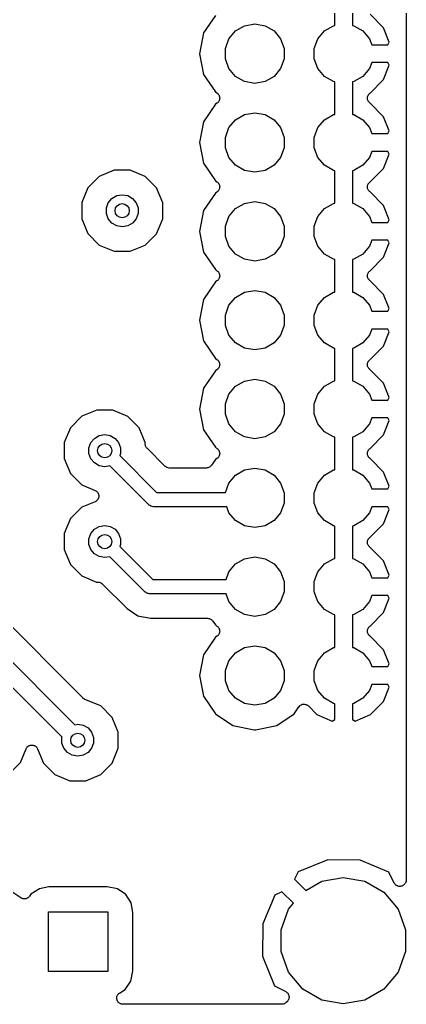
# Model space of a CAD drawing. Extents: x 91.5 to 189.2, y -112.8 to -60.5.
# Drawn here: x 178.17 to 189.22, y -112.83 to -84.68 of the extents above; entities that cross this region are included whole.
import ezdxf

# ---------------------------------------------------------------- set-up
doc = ezdxf.new("R2010")
doc.units = 0
doc.header["$MEASUREMENT"] = 0
doc.layers.add('BLACK', color=7, linetype='CONTINUOUS')

msp = doc.modelspace()

# ---------------------------------------------------------------- linework, layer by layer
at = {"layer": 'Black'}
for p, q in [((189.22, -62.1734), (189.22, -109.274)), ((187.176, -84.8442), (187.176, -83.9158)), ((187.684, -83.9158), (187.684, -84.8442)), ((183.763, -84.5564), (183.427, -85.0582)), ((188.566, -84.9117), (188.188, -84.5246)), ((184.151, -85.225), (184.34, -84.9989)), ((184.34, -84.9989), (184.596, -84.8513)), ((184.596, -84.8513), (184.887, -84.8)), ((184.887, -84.8), (184.893, -84.8)), ((184.893, -84.8), (185.184, -84.8513)), ((185.184, -84.8513), (185.44, -84.9989)), ((185.44, -84.9989), (185.629, -85.225)), ((186.691, -85.225), (186.88, -84.9989)), ((186.88, -84.9989), (187.136, -84.8513)), ((187.136, -84.8513), (187.176, -84.8442)), ((187.684, -84.8442), (187.724, -84.8513)), ((187.724, -84.8513), (187.98, -84.9989)), ((187.98, -84.9989), (188.169, -85.225)), ((188.735, -85.3194), (188.566, -84.9117)), ((183.427, -85.0582), (183.31, -85.65)), ((184.05, -85.5024), (184.151, -85.225)), ((185.629, -85.225), (185.73, -85.5024)), ((186.59, -85.5024), (186.691, -85.225)), ((188.169, -85.225), (188.232, -85.396)), ((184.05, -85.7976), (184.05, -85.5024)), ((185.73, -85.5024), (185.73, -85.7976)), ((186.59, -85.7976), (186.59, -85.5024)), ((188.232, -85.396), (188.69, -85.396)), ((188.69, -85.396), (188.735, -85.3194)), ((183.31, -85.65), (183.427, -86.2418)), ((184.151, -86.075), (184.05, -85.7976)), ((185.73, -85.7976), (185.629, -86.075)), ((186.691, -86.075), (186.59, -85.7976)), ((184.34, -86.3011), (184.151, -86.075)), ((185.629, -86.075), (185.44, -86.3011)), ((186.88, -86.3011), (186.691, -86.075)), ((188.169, -86.075), (187.98, -86.3011)), ((188.232, -85.904), (188.169, -86.075)), ((188.69, -85.904), (188.232, -85.904)), ((188.566, -86.3883), (188.735, -85.9806)), ((188.735, -85.9806), (188.69, -85.904)), ((183.427, -86.2418), (183.763, -86.7436)), ((184.596, -86.4487), (184.34, -86.3011)), ((185.44, -86.3011), (185.184, -86.4487)), ((187.136, -86.4487), (186.88, -86.3011)), ((187.98, -86.3011), (187.724, -86.4487)), ((188.188, -86.7754), (188.566, -86.3883)), ((184.887, -86.5), (184.596, -86.4487)), ((184.893, -86.5), (184.887, -86.5)), ((185.184, -86.4487), (184.893, -86.5)), ((187.176, -86.4558), (187.136, -86.4487)), ((187.176, -87.3842), (187.176, -86.4558)), ((187.724, -86.4487), (187.684, -86.4558)), ((187.684, -86.4558), (187.684, -87.3842)), ((183.763, -86.7436), (183.808, -86.7741)), ((183.808, -86.7741), (183.822, -86.7873)), ((183.822, -86.7873), (183.838, -86.7986)), ((183.838, -86.7986), (183.844, -86.8082)), ((183.844, -86.8082), (183.852, -86.8162)), ((183.852, -86.8162), (183.861, -86.8334)), ((183.861, -86.8334), (183.871, -86.8493)), ((183.871, -86.8493), (183.874, -86.8605)), ((183.874, -86.9795), (183.871, -86.9907)), ((183.874, -86.8605), (183.879, -86.8709)), ((183.879, -86.9691), (183.874, -86.9795)), ((183.879, -86.8709), (183.881, -86.8899)), ((183.881, -86.9501), (183.879, -86.9691)), ((183.881, -86.8899), (183.886, -86.9085)), ((183.886, -86.9315), (183.881, -86.9501)), ((183.886, -86.9085), (183.885, -86.92)), ((183.885, -86.92), (183.886, -86.9315)), ((188.111, -86.8992), (188.114, -86.8898)), ((188.112, -86.92), (188.111, -86.8992)), ((188.111, -86.9408), (188.112, -86.92)), ((188.114, -86.9502), (188.111, -86.9408)), ((188.114, -86.88), (188.122, -86.8608)), ((188.114, -86.8898), (188.114, -86.88)), ((188.114, -86.96), (188.114, -86.9502)), ((188.122, -86.9792), (188.114, -86.96)), ((188.122, -86.8608), (188.128, -86.8408)), ((188.128, -86.9992), (188.122, -86.9792)), ((188.128, -86.8408), (188.134, -86.833)), ((188.134, -86.833), (188.138, -86.8239)), ((188.138, -86.8239), (188.152, -86.8087)), ((188.152, -86.8087), (188.165, -86.792)), ((188.165, -86.792), (188.173, -86.7867)), ((188.173, -86.7867), (188.18, -86.7795)), ((188.18, -86.7795), (188.188, -86.7754)), ((183.763, -87.0964), (183.427, -87.5982)), ((183.808, -87.0659), (183.763, -87.0964)), ((183.822, -87.0527), (183.808, -87.0659)), ((183.838, -87.0414), (183.822, -87.0527)), ((183.844, -87.0318), (183.838, -87.0414)), ((183.852, -87.0238), (183.844, -87.0318)), ((183.861, -87.0066), (183.852, -87.0238)), ((183.871, -86.9907), (183.861, -87.0066)), ((188.134, -87.007), (188.128, -86.9992)), ((188.138, -87.0161), (188.134, -87.007)), ((188.152, -87.0313), (188.138, -87.0161)), ((188.165, -87.048), (188.152, -87.0313)), ((188.173, -87.0533), (188.165, -87.048)), ((188.18, -87.0605), (188.173, -87.0533)), ((188.188, -87.0646), (188.18, -87.0605)), ((188.566, -87.4517), (188.188, -87.0646)), ((184.151, -87.765), (184.34, -87.5389)), ((184.34, -87.5389), (184.596, -87.3913)), ((184.596, -87.3913), (184.887, -87.34)), ((184.887, -87.34), (184.893, -87.34)), ((184.893, -87.34), (185.184, -87.3913)), ((185.184, -87.3913), (185.44, -87.5389)), ((185.44, -87.5389), (185.629, -87.765)), ((186.691, -87.765), (186.88, -87.5389)), ((186.88, -87.5389), (187.136, -87.3913)), ((187.136, -87.3913), (187.176, -87.3842)), ((187.684, -87.3842), (187.724, -87.3913)), ((187.724, -87.3913), (187.98, -87.5389)), ((187.98, -87.5389), (188.169, -87.765)), ((188.735, -87.8594), (188.566, -87.4517)), ((183.427, -87.5982), (183.31, -88.19)), ((184.05, -88.0424), (184.151, -87.765)), ((185.629, -87.765), (185.73, -88.0424)), ((186.59, -88.0424), (186.691, -87.765)), ((188.169, -87.765), (188.232, -87.936)), ((184.05, -88.3376), (184.05, -88.0424)), ((185.73, -88.0424), (185.73, -88.3376)), ((186.59, -88.3376), (186.59, -88.0424)), ((188.232, -87.936), (188.69, -87.936)), ((188.69, -87.936), (188.735, -87.8594)), ((183.31, -88.19), (183.427, -88.7818)), ((184.151, -88.615), (184.05, -88.3376)), ((185.73, -88.3376), (185.629, -88.615)), ((186.691, -88.615), (186.59, -88.3376)), ((184.34, -88.8411), (184.151, -88.615)), ((185.629, -88.615), (185.44, -88.8411)), ((186.88, -88.8411), (186.691, -88.615)), ((188.169, -88.615), (187.98, -88.8411)), ((188.232, -88.444), (188.169, -88.615)), ((188.69, -88.444), (188.232, -88.444)), ((188.566, -88.9283), (188.735, -88.5206)), ((188.735, -88.5206), (188.69, -88.444)), ((183.427, -88.7818), (183.763, -89.2836)), ((184.596, -88.9887), (184.34, -88.8411)), ((185.44, -88.8411), (185.184, -88.9887)), ((187.136, -88.9887), (186.88, -88.8411)), ((187.98, -88.8411), (187.724, -88.9887)), ((188.188, -89.3154), (188.566, -88.9283)), ((180.445, -89.1584), (180.12, -89.4836)), ((180.871, -88.9826), (180.445, -89.1584)), ((181.331, -88.983), (180.871, -88.9826)), ((181.756, -89.1595), (181.331, -88.983)), ((182.082, -89.4854), (181.756, -89.1595)), ((184.887, -89.04), (184.596, -88.9887)), ((184.893, -89.04), (184.887, -89.04)), ((185.184, -88.9887), (184.893, -89.04)), ((187.176, -88.9958), (187.136, -88.9887)), ((187.176, -89.9242), (187.176, -88.9958)), ((187.724, -88.9887), (187.684, -88.9958)), ((187.684, -88.9958), (187.684, -89.9242)), ((180.12, -89.4836), (179.943, -89.9088)), ((182.257, -89.9108), (182.082, -89.4854)), ((183.763, -89.2836), (183.808, -89.3141)), ((183.808, -89.3141), (183.822, -89.3273)), ((183.822, -89.3273), (183.838, -89.3386)), ((183.838, -89.3386), (183.844, -89.3482)), ((183.844, -89.3482), (183.852, -89.3562)), ((183.852, -89.3562), (183.861, -89.3734)), ((183.861, -89.3734), (183.871, -89.3893)), ((183.871, -89.3893), (183.874, -89.4005)), ((183.874, -89.5195), (183.871, -89.5307)), ((183.874, -89.4005), (183.879, -89.4109)), ((183.879, -89.5091), (183.874, -89.5195)), ((183.879, -89.4109), (183.881, -89.4299)), ((183.881, -89.4901), (183.879, -89.5091)), ((183.881, -89.4299), (183.886, -89.4485)), ((183.886, -89.4715), (183.881, -89.4901)), ((183.886, -89.4485), (183.885, -89.46)), ((183.885, -89.46), (183.886, -89.4715)), ((188.111, -89.4392), (188.114, -89.4298)), ((188.112, -89.46), (188.111, -89.4392)), ((188.111, -89.4808), (188.112, -89.46)), ((188.114, -89.4902), (188.111, -89.4808)), ((188.114, -89.42), (188.122, -89.4008)), ((188.114, -89.4298), (188.114, -89.42)), ((188.114, -89.5), (188.114, -89.4902)), ((188.122, -89.5192), (188.114, -89.5)), ((188.122, -89.4008), (188.128, -89.3808)), ((188.128, -89.5392), (188.122, -89.5192)), ((188.128, -89.3808), (188.134, -89.373)), ((188.134, -89.373), (188.138, -89.3639)), ((188.138, -89.3639), (188.152, -89.3487)), ((188.152, -89.3487), (188.165, -89.332)), ((188.165, -89.332), (188.173, -89.3267)), ((188.173, -89.3267), (188.18, -89.3195)), ((188.18, -89.3195), (188.188, -89.3154)), ((180.703, -89.9105), (180.805, -89.7884)), ((180.805, -89.7884), (180.943, -89.7087)), ((180.943, -89.7087), (181.1, -89.6811)), ((181.1, -89.6811), (181.257, -89.7087)), ((181.257, -89.7087), (181.395, -89.7884)), ((181.395, -89.7884), (181.497, -89.9105)), ((183.763, -89.6364), (183.427, -90.1382)), ((183.808, -89.6059), (183.763, -89.6364)), ((183.822, -89.5927), (183.808, -89.6059)), ((183.838, -89.5814), (183.822, -89.5927)), ((183.844, -89.5718), (183.838, -89.5814)), ((183.852, -89.5638), (183.844, -89.5718)), ((183.861, -89.5466), (183.852, -89.5638)), ((183.871, -89.5307), (183.861, -89.5466)), ((188.134, -89.547), (188.128, -89.5392)), ((188.138, -89.5561), (188.134, -89.547)), ((188.152, -89.5713), (188.138, -89.5561)), ((188.165, -89.588), (188.152, -89.5713)), ((188.173, -89.5933), (188.165, -89.588)), ((188.18, -89.6005), (188.173, -89.5933)), ((188.188, -89.6046), (188.18, -89.6005)), ((188.566, -89.9917), (188.188, -89.6046)), ((179.943, -89.9088), (179.943, -90.3692)), ((180.648, -90.0603), (180.703, -89.9105)), ((180.648, -90.2197), (180.648, -90.0603)), ((181.497, -89.9105), (181.552, -90.0603)), ((181.552, -90.0603), (181.552, -90.2197)), ((182.257, -90.3712), (182.257, -89.9108)), ((184.151, -90.305), (184.34, -90.0789)), ((184.34, -90.0789), (184.596, -89.9313)), ((184.596, -89.9313), (184.887, -89.88)), ((184.887, -89.88), (184.893, -89.88)), ((184.893, -89.88), (185.184, -89.9313)), ((185.184, -89.9313), (185.44, -90.0789)), ((185.44, -90.0789), (185.629, -90.305)), ((186.691, -90.305), (186.88, -90.0789)), ((186.88, -90.0789), (187.136, -89.9313)), ((187.136, -89.9313), (187.176, -89.9242)), ((187.684, -89.9242), (187.724, -89.9313)), ((187.724, -89.9313), (187.98, -90.0789)), ((187.98, -90.0789), (188.169, -90.305)), ((188.735, -90.3994), (188.566, -89.9917)), ((180.703, -90.3695), (180.648, -90.2197)), ((181.552, -90.2197), (181.497, -90.3695)), ((183.427, -90.1382), (183.31, -90.73)), ((184.05, -90.5824), (184.151, -90.305)), ((185.629, -90.305), (185.73, -90.5824)), ((186.59, -90.5824), (186.691, -90.305)), ((188.169, -90.305), (188.232, -90.476)), ((179.943, -90.3692), (180.118, -90.7946)), ((180.805, -90.4916), (180.703, -90.3695)), ((180.943, -90.5713), (180.805, -90.4916)), ((181.1, -90.5989), (180.943, -90.5713)), ((181.257, -90.5713), (181.1, -90.5989)), ((181.395, -90.4916), (181.257, -90.5713)), ((181.497, -90.3695), (181.395, -90.4916)), ((182.08, -90.7964), (182.257, -90.3712)), ((184.05, -90.8776), (184.05, -90.5824)), ((185.73, -90.5824), (185.73, -90.8776)), ((186.59, -90.8776), (186.59, -90.5824)), ((188.232, -90.476), (188.69, -90.476)), ((188.69, -90.476), (188.735, -90.3994)), ((180.118, -90.7946), (180.444, -91.1205)), ((181.755, -91.1216), (182.08, -90.7964)), ((183.31, -90.73), (183.427, -91.3218)), ((184.151, -91.155), (184.05, -90.8776)), ((185.73, -90.8776), (185.629, -91.155)), ((186.691, -91.155), (186.59, -90.8776)), ((180.444, -91.1205), (180.869, -91.297)), ((181.329, -91.2974), (181.755, -91.1216)), ((184.34, -91.3811), (184.151, -91.155)), ((185.629, -91.155), (185.44, -91.3811)), ((186.88, -91.3811), (186.691, -91.155)), ((188.169, -91.155), (187.98, -91.3811)), ((188.232, -90.984), (188.169, -91.155)), ((188.69, -90.984), (188.232, -90.984)), ((188.566, -91.4683), (188.735, -91.0606)), ((188.735, -91.0606), (188.69, -90.984)), ((180.869, -91.297), (181.329, -91.2974)), ((183.427, -91.3218), (183.763, -91.8236)), ((184.596, -91.5287), (184.34, -91.3811)), ((185.44, -91.3811), (185.184, -91.5287)), ((187.136, -91.5287), (186.88, -91.3811)), ((187.98, -91.3811), (187.724, -91.5287)), ((188.188, -91.8554), (188.566, -91.4683)), ((184.887, -91.58), (184.596, -91.5287)), ((184.893, -91.58), (184.887, -91.58)), ((185.184, -91.5287), (184.893, -91.58)), ((187.176, -91.5358), (187.136, -91.5287)), ((187.176, -92.4642), (187.176, -91.5358)), ((187.724, -91.5287), (187.684, -91.5358)), ((187.684, -91.5358), (187.684, -92.4642)), ((183.763, -91.8236), (183.808, -91.8541)), ((183.808, -91.8541), (183.822, -91.8673)), ((183.822, -91.8673), (183.838, -91.8786)), ((183.838, -91.8786), (183.844, -91.8882)), ((183.844, -91.8882), (183.852, -91.8962)), ((183.852, -91.8962), (183.861, -91.9134)), ((183.861, -91.9134), (183.871, -91.9293)), ((183.871, -91.9293), (183.874, -91.9405)), ((183.874, -91.9405), (183.879, -91.9509)), ((183.879, -92.0491), (183.874, -92.0595)), ((183.879, -91.9509), (183.881, -91.9699)), ((183.881, -92.0301), (183.879, -92.0491)), ((183.881, -91.9699), (183.886, -91.9885)), ((183.886, -92.0115), (183.881, -92.0301)), ((183.886, -91.9885), (183.885, -92)), ((183.885, -92), (183.886, -92.0115)), ((188.111, -91.9792), (188.114, -91.9698)), ((188.112, -92), (188.111, -91.9792)), ((188.111, -92.0208), (188.112, -92)), ((188.114, -92.0302), (188.111, -92.0208)), ((188.114, -91.96), (188.122, -91.9408)), ((188.114, -91.9698), (188.114, -91.96)), ((188.114, -92.04), (188.114, -92.0302)), ((188.122, -92.0592), (188.114, -92.04)), ((188.122, -91.9408), (188.128, -91.9208)), ((188.128, -91.9208), (188.134, -91.913)), ((188.134, -91.913), (188.138, -91.9039)), ((188.138, -91.9039), (188.152, -91.8887)), ((188.152, -91.8887), (188.165, -91.872)), ((188.165, -91.872), (188.173, -91.8667)), ((188.173, -91.8667), (188.18, -91.8595)), ((188.18, -91.8595), (188.188, -91.8554)), ((183.763, -92.1764), (183.427, -92.6782)), ((183.808, -92.1459), (183.763, -92.1764)), ((183.822, -92.1327), (183.808, -92.1459)), ((183.838, -92.1214), (183.822, -92.1327)), ((183.844, -92.1118), (183.838, -92.1214)), ((183.852, -92.1038), (183.844, -92.1118)), ((183.861, -92.0866), (183.852, -92.1038)), ((183.871, -92.0707), (183.861, -92.0866)), ((183.874, -92.0595), (183.871, -92.0707)), ((188.128, -92.0792), (188.122, -92.0592)), ((188.134, -92.087), (188.128, -92.0792)), ((188.138, -92.0961), (188.134, -92.087)), ((188.152, -92.1113), (188.138, -92.0961)), ((188.165, -92.128), (188.152, -92.1113)), ((188.173, -92.1333), (188.165, -92.128)), ((188.18, -92.1405), (188.173, -92.1333)), ((188.188, -92.1446), (188.18, -92.1405)), ((188.566, -92.5317), (188.188, -92.1446)), ((184.151, -92.845), (184.34, -92.6189)), ((184.34, -92.6189), (184.596, -92.4713)), ((184.596, -92.4713), (184.887, -92.42)), ((184.887, -92.42), (184.893, -92.42)), ((184.893, -92.42), (185.184, -92.4713)), ((185.184, -92.4713), (185.44, -92.6189)), ((185.44, -92.6189), (185.629, -92.845)), ((186.691, -92.845), (186.88, -92.6189)), ((186.88, -92.6189), (187.136, -92.4713)), ((187.136, -92.4713), (187.176, -92.4642)), ((187.684, -92.4642), (187.724, -92.4713)), ((187.724, -92.4713), (187.98, -92.6189)), ((187.98, -92.6189), (188.169, -92.845)), ((188.735, -92.9394), (188.566, -92.5317)), ((183.427, -92.6782), (183.31, -93.27)), ((184.05, -93.1224), (184.151, -92.845)), ((185.629, -92.845), (185.73, -93.1224)), ((186.59, -93.1224), (186.691, -92.845)), ((188.169, -92.845), (188.232, -93.016)), ((184.05, -93.4176), (184.05, -93.1224)), ((185.73, -93.1224), (185.73, -93.4176)), ((186.59, -93.4176), (186.59, -93.1224)), ((188.232, -93.016), (188.69, -93.016)), ((188.69, -93.016), (188.735, -92.9394)), ((183.31, -93.27), (183.427, -93.8618)), ((184.151, -93.695), (184.05, -93.4176)), ((185.73, -93.4176), (185.629, -93.695)), ((186.691, -93.695), (186.59, -93.4176)), ((184.34, -93.9211), (184.151, -93.695)), ((185.629, -93.695), (185.44, -93.9211)), ((186.88, -93.9211), (186.691, -93.695)), ((188.169, -93.695), (187.98, -93.9211)), ((188.232, -93.524), (188.169, -93.695)), ((188.69, -93.524), (188.232, -93.524)), ((188.566, -94.0083), (188.735, -93.6006)), ((188.735, -93.6006), (188.69, -93.524)), ((183.427, -93.8618), (183.763, -94.3636)), ((184.596, -94.0687), (184.34, -93.9211)), ((185.44, -93.9211), (185.184, -94.0687)), ((187.136, -94.0687), (186.88, -93.9211)), ((187.98, -93.9211), (187.724, -94.0687)), ((188.188, -94.3954), (188.566, -94.0083)), ((184.887, -94.12), (184.596, -94.0687)), ((184.893, -94.12), (184.887, -94.12)), ((185.184, -94.0687), (184.893, -94.12)), ((187.176, -94.0758), (187.136, -94.0687)), ((187.176, -95.0042), (187.176, -94.0758)), ((187.724, -94.0687), (187.684, -94.0758)), ((187.684, -94.0758), (187.684, -95.0042)), ((183.763, -94.3636), (183.808, -94.3941)), ((183.808, -94.3941), (183.822, -94.4073)), ((183.822, -94.4073), (183.838, -94.4186)), ((183.838, -94.4186), (183.844, -94.4282)), ((183.844, -94.4282), (183.852, -94.4362)), ((183.852, -94.4362), (183.861, -94.4534)), ((183.861, -94.4534), (183.871, -94.4693)), ((183.871, -94.4693), (183.874, -94.4805)), ((183.874, -94.4805), (183.879, -94.4909)), ((183.879, -94.5891), (183.874, -94.5995)), ((183.879, -94.4909), (183.881, -94.5099)), ((183.881, -94.5701), (183.879, -94.5891)), ((183.881, -94.5099), (183.886, -94.5285)), ((183.886, -94.5515), (183.881, -94.5701)), ((183.886, -94.5285), (183.885, -94.54)), ((183.885, -94.54), (183.886, -94.5515)), ((188.111, -94.5192), (188.114, -94.5098)), ((188.112, -94.54), (188.111, -94.5192)), ((188.111, -94.5608), (188.112, -94.54)), ((188.114, -94.5702), (188.111, -94.5608)), ((188.114, -94.5), (188.122, -94.4808)), ((188.114, -94.5098), (188.114, -94.5)), ((188.114, -94.58), (188.114, -94.5702)), ((188.122, -94.5992), (188.114, -94.58)), ((188.122, -94.4808), (188.128, -94.4608)), ((188.128, -94.4608), (188.134, -94.453)), ((188.134, -94.453), (188.138, -94.4439)), ((188.138, -94.4439), (188.152, -94.4287)), ((188.152, -94.4287), (188.165, -94.412)), ((188.165, -94.412), (188.173, -94.4067)), ((188.173, -94.4067), (188.18, -94.3995)), ((188.18, -94.3995), (188.188, -94.3954)), ((183.763, -94.7164), (183.427, -95.2182)), ((183.808, -94.6859), (183.763, -94.7164)), ((183.822, -94.6727), (183.808, -94.6859)), ((183.838, -94.6614), (183.822, -94.6727)), ((183.844, -94.6518), (183.838, -94.6614)), ((183.852, -94.6438), (183.844, -94.6518)), ((183.861, -94.6266), (183.852, -94.6438)), ((183.871, -94.6107), (183.861, -94.6266)), ((183.874, -94.5995), (183.871, -94.6107)), ((188.128, -94.6192), (188.122, -94.5992)), ((188.134, -94.627), (188.128, -94.6192)), ((188.138, -94.6361), (188.134, -94.627)), ((188.152, -94.6513), (188.138, -94.6361)), ((188.165, -94.668), (188.152, -94.6513)), ((188.173, -94.6733), (188.165, -94.668)), ((188.18, -94.6805), (188.173, -94.6733)), ((188.188, -94.6846), (188.18, -94.6805)), ((188.566, -95.0717), (188.188, -94.6846)), ((184.34, -95.1589), (184.596, -95.0113)), ((184.596, -95.0113), (184.887, -94.96)), ((184.887, -94.96), (184.893, -94.96)), ((184.893, -94.96), (185.184, -95.0113)), ((185.184, -95.0113), (185.44, -95.1589)), ((186.88, -95.1589), (187.136, -95.0113)), ((187.136, -95.0113), (187.176, -95.0042)), ((187.684, -95.0042), (187.724, -95.0113)), ((187.724, -95.0113), (187.98, -95.1589)), ((188.735, -95.4794), (188.566, -95.0717)), ((183.427, -95.2182), (183.31, -95.81)), ((184.05, -95.6624), (184.151, -95.385)), ((184.151, -95.385), (184.34, -95.1589)), ((185.44, -95.1589), (185.629, -95.385)), ((185.629, -95.385), (185.73, -95.6624)), ((186.59, -95.6624), (186.691, -95.385)), ((186.691, -95.385), (186.88, -95.1589)), ((187.98, -95.1589), (188.169, -95.385)), ((188.169, -95.385), (188.232, -95.556)), ((184.05, -95.9576), (184.05, -95.6624)), ((185.73, -95.6624), (185.73, -95.9576)), ((186.59, -95.9576), (186.59, -95.6624)), ((188.232, -95.556), (188.69, -95.556)), ((188.69, -95.556), (188.735, -95.4794)), ((180.371, -95.8426), (179.945, -96.0184)), ((180.831, -95.843), (180.371, -95.8426)), ((181.256, -96.0195), (180.831, -95.843)), ((183.31, -95.81), (183.427, -96.4018)), ((184.151, -96.235), (184.05, -95.9576)), ((185.73, -95.9576), (185.629, -96.235)), ((186.691, -96.235), (186.59, -95.9576)), ((179.945, -96.0184), (179.62, -96.3436)), ((181.582, -96.3454), (181.256, -96.0195)), ((184.34, -96.4611), (184.151, -96.235)), ((185.629, -96.235), (185.44, -96.4611)), ((186.88, -96.4611), (186.691, -96.235)), ((188.169, -96.235), (187.98, -96.4611)), ((188.232, -96.064), (188.169, -96.235)), ((188.69, -96.064), (188.232, -96.064)), ((188.566, -96.5483), (188.735, -96.1406)), ((188.735, -96.1406), (188.69, -96.064)), ((179.62, -96.3436), (179.443, -96.7688)), ((180.443, -96.5687), (180.6, -96.5411)), ((180.6, -96.5411), (180.757, -96.5687)), ((181.757, -96.7708), (181.582, -96.3454)), ((183.427, -96.4018), (183.763, -96.9036)), ((184.596, -96.6087), (184.34, -96.4611)), ((185.44, -96.4611), (185.184, -96.6087)), ((187.136, -96.6087), (186.88, -96.4611)), ((187.98, -96.4611), (187.724, -96.6087)), ((188.188, -96.9354), (188.566, -96.5483)), ((179.443, -96.7688), (179.443, -97.2292)), ((180.148, -96.9203), (180.203, -96.7705)), ((180.203, -96.7705), (180.305, -96.6484)), ((180.305, -96.6484), (180.443, -96.5687)), ((180.757, -96.5687), (180.895, -96.6484)), ((180.895, -96.6484), (180.997, -96.7705)), ((180.997, -96.7705), (181.052, -96.9203)), ((181.757, -96.8072), (181.757, -96.7708)), ((181.759, -96.8149), (181.757, -96.8072)), ((181.758, -96.8227), (181.759, -96.8149)), ((181.764, -96.8447), (181.758, -96.8227)), ((184.887, -96.66), (184.596, -96.6087)), ((184.893, -96.66), (184.887, -96.66)), ((185.184, -96.6087), (184.893, -96.66)), ((187.176, -96.6158), (187.136, -96.6087)), ((187.176, -97.5442), (187.176, -96.6158)), ((187.724, -96.6087), (187.684, -96.6158)), ((187.684, -96.6158), (187.684, -97.5442)), ((180.148, -97.0797), (180.148, -96.9203)), ((180.203, -97.2295), (180.148, -97.0797)), ((181.052, -97.0797), (181.029, -97.1419)), ((181.052, -96.9203), (181.052, -97.0797)), ((181.768, -96.8672), (181.764, -96.8447)), ((181.772, -96.874), (181.768, -96.8672)), ((181.774, -96.8815), (181.772, -96.874)), ((181.787, -96.9002), (181.774, -96.8815)), ((181.798, -96.92), (181.787, -96.9002)), ((181.804, -96.9251), (181.798, -96.92)), ((181.809, -96.9315), (181.804, -96.9251)), ((182.323, -97.4454), (181.809, -96.9315)), ((183.763, -96.9036), (183.808, -96.9341)), ((183.808, -96.9341), (183.822, -96.9473)), ((183.822, -96.9473), (183.838, -96.9586)), ((183.838, -96.9586), (183.844, -96.9682)), ((183.844, -96.9682), (183.852, -96.9762)), ((183.852, -96.9762), (183.861, -96.9934)), ((183.861, -96.9934), (183.871, -97.0093)), ((183.871, -97.0093), (183.874, -97.0205)), ((183.874, -97.0205), (183.879, -97.0309)), ((183.879, -97.0309), (183.881, -97.0499)), ((183.881, -97.1101), (183.879, -97.1291)), ((183.881, -97.0499), (183.886, -97.0685)), ((183.886, -97.0915), (183.881, -97.1101)), ((183.886, -97.0685), (183.885, -97.08)), ((183.885, -97.08), (183.886, -97.0915)), ((188.111, -97.0592), (188.114, -97.0498)), ((188.112, -97.08), (188.111, -97.0592)), ((188.111, -97.1008), (188.112, -97.08)), ((188.114, -97.1102), (188.111, -97.1008)), ((188.114, -97.04), (188.122, -97.0208)), ((188.114, -97.0498), (188.114, -97.04)), ((188.114, -97.12), (188.114, -97.1102)), ((188.122, -97.1392), (188.114, -97.12)), ((188.122, -97.0208), (188.128, -97.0008)), ((188.128, -97.0008), (188.134, -96.993)), ((188.134, -96.993), (188.138, -96.9839)), ((188.138, -96.9839), (188.152, -96.9687)), ((188.152, -96.9687), (188.165, -96.952)), ((188.165, -96.952), (188.173, -96.9467)), ((188.173, -96.9467), (188.18, -96.9395)), ((188.18, -96.9395), (188.188, -96.9354)), ((179.443, -97.2292), (179.618, -97.6546)), ((180.305, -97.3516), (180.203, -97.2295)), ((180.443, -97.4313), (180.305, -97.3516)), ((181.029, -97.1419), (182.084, -98.1968)), ((183.763, -97.2564), (183.654, -97.4188)), ((183.808, -97.2259), (183.763, -97.2564)), ((183.822, -97.2127), (183.808, -97.2259)), ((183.838, -97.2014), (183.822, -97.2127)), ((183.844, -97.1918), (183.838, -97.2014)), ((183.852, -97.1838), (183.844, -97.1918)), ((183.861, -97.1666), (183.852, -97.1838)), ((183.871, -97.1507), (183.861, -97.1666)), ((183.874, -97.1395), (183.871, -97.1507)), ((183.879, -97.1291), (183.874, -97.1395)), ((188.128, -97.1592), (188.122, -97.1392)), ((188.134, -97.167), (188.128, -97.1592)), ((188.138, -97.1761), (188.134, -97.167)), ((188.152, -97.1913), (188.138, -97.1761)), ((188.165, -97.208), (188.152, -97.1913)), ((188.173, -97.2133), (188.165, -97.208)), ((188.18, -97.2205), (188.173, -97.2133)), ((188.188, -97.2246), (188.18, -97.2205)), ((188.566, -97.6117), (188.188, -97.2246)), ((179.618, -97.6546), (179.944, -97.9805)), ((180.6, -97.4589), (180.443, -97.4313)), ((180.746, -97.4332), (180.6, -97.4589)), ((181.856, -98.5437), (180.746, -97.4332)), ((182.329, -97.4498), (182.323, -97.4454)), ((182.334, -97.4557), (182.329, -97.4498)), ((182.354, -97.4672), (182.334, -97.4557)), ((182.373, -97.4804), (182.354, -97.4672)), ((182.38, -97.4824), (182.373, -97.4804)), ((182.387, -97.4862), (182.38, -97.4824)), ((182.409, -97.4902), (182.387, -97.4862)), ((182.432, -97.4961), (182.409, -97.4902)), ((182.439, -97.4955), (182.432, -97.4961)), ((182.447, -97.4968), (182.439, -97.4955)), ((183.508, -97.4968), (182.447, -97.4968)), ((183.533, -97.4925), (183.508, -97.4968)), ((183.557, -97.4898), (183.533, -97.4925)), ((183.562, -97.4872), (183.557, -97.4898)), ((183.568, -97.4862), (183.562, -97.4872)), ((183.59, -97.4738), (183.568, -97.4862)), ((183.612, -97.4628), (183.59, -97.4738)), ((183.616, -97.4586), (183.612, -97.4628)), ((183.621, -97.4557), (183.616, -97.4586)), ((183.637, -97.4367), (183.621, -97.4557)), ((183.654, -97.4188), (183.637, -97.4367)), ((184.34, -97.6989), (184.596, -97.5513)), ((184.596, -97.5513), (184.887, -97.5)), ((184.887, -97.5), (184.893, -97.5)), ((184.893, -97.5), (185.184, -97.5513)), ((185.184, -97.5513), (185.44, -97.6989)), ((186.88, -97.6989), (187.136, -97.5513)), ((187.136, -97.5513), (187.176, -97.5442)), ((187.684, -97.5442), (187.724, -97.5513)), ((187.724, -97.5513), (187.98, -97.6989)), ((188.735, -98.0194), (188.566, -97.6117)), ((184.052, -98.1968), (184.151, -97.925)), ((184.151, -97.925), (184.34, -97.6989)), ((185.44, -97.6989), (185.629, -97.925)), ((185.629, -97.925), (185.73, -98.2024)), ((186.59, -98.2024), (186.691, -97.925)), ((186.691, -97.925), (186.88, -97.6989)), ((187.98, -97.6989), (188.169, -97.925)), ((188.169, -97.925), (188.232, -98.096)), ((179.944, -97.9805), (180.323, -98.1381)), ((180.323, -98.1381), (180.343, -98.1504)), ((180.343, -98.1504), (180.363, -98.161)), ((180.363, -98.161), (180.368, -98.1667)), ((180.368, -98.1667), (180.375, -98.1709)), ((180.375, -98.1709), (180.389, -98.1891)), ((180.389, -98.1891), (180.404, -98.206)), ((180.404, -98.206), (180.407, -98.2131)), ((180.407, -98.2131), (180.412, -98.2193)), ((180.412, -98.2193), (180.419, -98.2411)), ((180.419, -98.2411), (180.427, -98.2623)), ((182.084, -98.1968), (184.052, -98.1968)), ((185.73, -98.2024), (185.73, -98.4976)), ((186.59, -98.4976), (186.59, -98.2024)), ((188.232, -98.096), (188.69, -98.096)), ((188.69, -98.096), (188.735, -98.0194)), ((180.323, -98.4624), (179.945, -98.6184)), ((180.342, -98.4501), (180.323, -98.4624)), ((180.363, -98.4395), (180.342, -98.4501)), ((180.368, -98.4338), (180.363, -98.4395)), ((180.374, -98.4297), (180.368, -98.4338)), ((180.388, -98.4115), (180.374, -98.4297)), ((180.404, -98.3946), (180.388, -98.4115)), ((180.407, -98.3875), (180.404, -98.3946)), ((180.412, -98.3813), (180.407, -98.3875)), ((180.418, -98.3595), (180.412, -98.3813)), ((180.427, -98.3383), (180.418, -98.3595)), ((180.427, -98.2623), (180.428, -98.27)), ((180.428, -98.3306), (180.427, -98.3383)), ((180.428, -98.27), (180.43, -98.2774)), ((180.43, -98.3232), (180.428, -98.3306)), ((180.43, -98.2774), (180.429, -98.3003)), ((180.429, -98.3003), (180.43, -98.3232)), ((185.73, -98.4976), (185.629, -98.775)), ((186.691, -98.775), (186.59, -98.4976)), ((179.945, -98.6184), (179.62, -98.9436)), ((181.864, -98.5488), (181.856, -98.5437)), ((181.869, -98.5557), (181.864, -98.5488)), ((181.892, -98.5689), (181.869, -98.5557)), ((181.914, -98.5842), (181.892, -98.5689)), ((181.923, -98.5865), (181.914, -98.5842)), ((181.931, -98.5909), (181.923, -98.5865)), ((181.957, -98.5956), (181.931, -98.5909)), ((181.982, -98.6024), (181.957, -98.5956)), ((181.991, -98.6016), (181.982, -98.6024)), ((182, -98.6032), (181.991, -98.6016)), ((184.088, -98.6032), (182, -98.6032)), ((184.151, -98.775), (184.088, -98.6032)), ((184.34, -99.0011), (184.151, -98.775)), ((185.629, -98.775), (185.44, -99.0011)), ((186.88, -99.0011), (186.691, -98.775)), ((188.169, -98.775), (187.98, -99.0011)), ((188.232, -98.604), (188.169, -98.775)), ((188.69, -98.604), (188.232, -98.604)), ((188.566, -99.0883), (188.735, -98.6806)), ((188.735, -98.6806), (188.69, -98.604)), ((179.62, -98.9436), (179.443, -99.3688)), ((184.596, -99.1487), (184.34, -99.0011)), ((185.44, -99.0011), (185.184, -99.1487)), ((187.136, -99.1487), (186.88, -99.0011)), ((187.98, -99.0011), (187.724, -99.1487)), ((188.188, -99.4754), (188.566, -99.0883)), ((179.443, -99.3688), (179.443, -99.8292)), ((180.148, -99.5203), (180.203, -99.3705)), ((180.203, -99.3705), (180.305, -99.2484)), ((180.305, -99.2484), (180.443, -99.1687)), ((180.443, -99.1687), (180.6, -99.1411)), ((180.6, -99.1411), (180.757, -99.1687)), ((180.757, -99.1687), (180.895, -99.2484)), ((180.895, -99.2484), (180.997, -99.3705)), ((180.997, -99.3705), (181.052, -99.5203)), ((184.887, -99.2), (184.596, -99.1487)), ((184.893, -99.2), (184.887, -99.2)), ((185.184, -99.1487), (184.893, -99.2)), ((187.176, -99.1558), (187.136, -99.1487)), ((187.176, -100.084), (187.176, -99.1558)), ((187.724, -99.1487), (187.684, -99.1558)), ((187.684, -99.1558), (187.684, -100.084)), ((180.148, -99.6797), (180.148, -99.5203)), ((181.052, -99.5203), (181.052, -99.6797)), ((188.111, -99.5992), (188.114, -99.5898)), ((188.112, -99.62), (188.111, -99.5992)), ((188.111, -99.6408), (188.112, -99.62)), ((188.114, -99.6502), (188.111, -99.6408)), ((188.114, -99.58), (188.122, -99.5608)), ((188.114, -99.5898), (188.114, -99.58)), ((188.114, -99.66), (188.114, -99.6502)), ((188.122, -99.5608), (188.128, -99.5408)), ((188.128, -99.5408), (188.134, -99.533)), ((188.134, -99.533), (188.138, -99.5239)), ((188.138, -99.5239), (188.152, -99.5087)), ((188.152, -99.5087), (188.165, -99.492)), ((188.165, -99.492), (188.173, -99.4867)), ((188.173, -99.4867), (188.18, -99.4795)), ((188.18, -99.4795), (188.188, -99.4754)), ((179.443, -99.8292), (179.618, -100.255)), ((180.203, -99.8295), (180.148, -99.6797)), ((180.305, -99.9516), (180.203, -99.8295)), ((181.052, -99.6797), (181.029, -99.7419)), ((181.029, -99.7419), (181.974, -100.687)), ((188.122, -99.6792), (188.114, -99.66)), ((188.128, -99.6992), (188.122, -99.6792)), ((188.134, -99.707), (188.128, -99.6992)), ((188.138, -99.7161), (188.134, -99.707)), ((188.152, -99.7313), (188.138, -99.7161)), ((188.165, -99.748), (188.152, -99.7313)), ((188.173, -99.7533), (188.165, -99.748)), ((188.18, -99.7605), (188.173, -99.7533)), ((188.188, -99.7646), (188.18, -99.7605)), ((188.566, -100.152), (188.188, -99.7646)), ((180.443, -100.031), (180.305, -99.9516)), ((180.6, -100.059), (180.443, -100.031)), ((180.746, -100.033), (180.6, -100.059)), ((181.746, -101.034), (180.746, -100.033)), ((184.34, -100.239), (184.596, -100.091)), ((184.596, -100.091), (184.887, -100.04)), ((184.887, -100.04), (184.893, -100.04)), ((184.893, -100.04), (185.184, -100.091)), ((185.184, -100.091), (185.44, -100.239)), ((186.88, -100.239), (187.136, -100.091)), ((187.136, -100.091), (187.176, -100.084)), ((187.684, -100.084), (187.724, -100.091)), ((187.724, -100.091), (187.98, -100.239)), ((188.735, -100.559), (188.566, -100.152)), ((179.618, -100.255), (179.944, -100.58)), ((184.07, -100.687), (184.151, -100.465)), ((184.151, -100.465), (184.34, -100.239)), ((185.44, -100.239), (185.629, -100.465)), ((185.629, -100.465), (185.73, -100.742)), ((186.59, -100.742), (186.691, -100.465)), ((186.691, -100.465), (186.88, -100.239)), ((187.98, -100.239), (188.169, -100.465)), ((188.169, -100.465), (188.232, -100.636)), ((179.944, -100.58), (180.369, -100.757)), ((180.369, -100.757), (180.407, -100.757)), ((180.407, -100.757), (180.415, -100.758)), ((180.415, -100.758), (180.422, -100.758)), ((180.422, -100.758), (180.445, -100.764)), ((180.445, -100.764), (180.467, -100.768)), ((180.467, -100.768), (180.474, -100.771)), ((180.474, -100.771), (180.481, -100.773)), ((180.481, -100.773), (180.5, -100.787)), ((181.974, -100.687), (184.07, -100.687)), ((185.73, -100.742), (185.73, -101.038)), ((186.59, -101.038), (186.59, -100.742)), ((188.232, -100.636), (188.69, -100.636)), ((188.69, -100.636), (188.735, -100.559)), ((180.5, -100.787), (180.52, -100.798)), ((180.52, -100.798), (180.525, -100.804)), ((180.525, -100.804), (180.531, -100.808)), ((180.531, -100.808), (181.239, -101.516)), ((181.754, -101.039), (181.746, -101.034)), ((181.759, -101.046), (181.754, -101.039)), ((181.782, -101.059), (181.759, -101.046)), ((181.804, -101.074), (181.782, -101.059)), ((185.73, -101.038), (185.629, -101.315)), ((186.691, -101.315), (186.59, -101.038)), ((181.813, -101.076), (181.804, -101.074)), ((181.821, -101.081), (181.813, -101.076)), ((181.847, -101.086), (181.821, -101.081)), ((181.872, -101.092), (181.847, -101.086)), ((181.881, -101.092), (181.872, -101.092)), ((181.89, -101.093), (181.881, -101.092)), ((184.07, -101.093), (181.89, -101.093)), ((184.151, -101.315), (184.07, -101.093)), ((184.34, -101.541), (184.151, -101.315)), ((185.629, -101.315), (185.44, -101.541)), ((186.88, -101.541), (186.691, -101.315)), ((188.169, -101.315), (187.98, -101.541)), ((188.232, -101.144), (188.169, -101.315)), ((188.69, -101.144), (188.232, -101.144)), ((188.566, -101.628), (188.735, -101.221)), ((188.735, -101.221), (188.69, -101.144)), ((179.971, -104.072), (177.355, -101.456)), ((181.239, -101.516), (181.546, -101.721)), ((184.596, -101.689), (184.34, -101.541)), ((185.44, -101.541), (185.184, -101.689)), ((187.136, -101.689), (186.88, -101.541)), ((187.98, -101.541), (187.724, -101.689)), ((181.546, -101.721), (181.907, -101.793)), ((181.907, -101.793), (183.542, -101.793)), ((183.542, -101.793), (183.566, -101.798)), ((183.566, -101.798), (183.591, -101.8)), ((183.591, -101.8), (183.596, -101.803)), ((183.596, -101.803), (183.602, -101.804)), ((183.602, -101.804), (183.623, -101.816)), ((183.623, -101.816), (183.645, -101.827)), ((183.645, -101.827), (183.649, -101.831)), ((183.649, -101.831), (183.654, -101.834)), ((183.654, -101.834), (183.67, -101.853)), ((183.67, -101.853), (183.688, -101.871)), ((183.688, -101.871), (183.763, -101.984)), ((184.887, -101.74), (184.596, -101.689)), ((184.893, -101.74), (184.887, -101.74)), ((185.184, -101.689), (184.893, -101.74)), ((187.176, -101.696), (187.136, -101.689)), ((187.176, -102.624), (187.176, -101.696)), ((187.724, -101.689), (187.684, -101.696)), ((187.684, -101.696), (187.684, -102.624)), ((188.188, -102.015), (188.566, -101.628)), ((176.854, -101.944), (179.745, -104.836)), ((183.763, -101.984), (183.808, -102.014)), ((183.808, -102.014), (183.822, -102.027)), ((183.822, -102.027), (183.838, -102.039)), ((183.838, -102.039), (183.844, -102.048)), ((183.844, -102.048), (183.852, -102.056)), ((183.852, -102.056), (183.861, -102.073)), ((183.861, -102.073), (183.871, -102.089)), ((183.871, -102.089), (183.874, -102.101)), ((183.874, -102.101), (183.879, -102.111)), ((183.879, -102.111), (183.881, -102.13)), ((183.881, -102.19), (183.879, -102.209)), ((183.881, -102.13), (183.886, -102.149)), ((183.886, -102.171), (183.881, -102.19)), ((183.886, -102.149), (183.885, -102.16)), ((183.885, -102.16), (183.886, -102.171)), ((188.111, -102.139), (188.114, -102.13)), ((188.112, -102.16), (188.111, -102.139)), ((188.111, -102.181), (188.112, -102.16)), ((188.114, -102.19), (188.111, -102.181)), ((188.114, -102.12), (188.122, -102.101)), ((188.114, -102.13), (188.114, -102.12)), ((188.114, -102.2), (188.114, -102.19)), ((188.122, -102.101), (188.128, -102.081)), ((188.128, -102.081), (188.134, -102.073)), ((188.134, -102.073), (188.138, -102.064)), ((188.138, -102.064), (188.152, -102.049)), ((188.152, -102.049), (188.165, -102.032)), ((188.165, -102.032), (188.173, -102.027)), ((188.173, -102.027), (188.18, -102.019)), ((188.18, -102.019), (188.188, -102.015)), ((179.382, -105.191), (176.485, -102.294)), ((183.763, -102.336), (183.427, -102.838)), ((183.808, -102.306), (183.763, -102.336)), ((183.822, -102.293), (183.808, -102.306)), ((183.838, -102.281), (183.822, -102.293)), ((183.844, -102.272), (183.838, -102.281)), ((183.852, -102.264), (183.844, -102.272)), ((183.861, -102.247), (183.852, -102.264)), ((183.871, -102.231), (183.861, -102.247)), ((183.874, -102.219), (183.871, -102.231)), ((183.879, -102.209), (183.874, -102.219)), ((188.122, -102.219), (188.114, -102.2)), ((188.128, -102.239), (188.122, -102.219)), ((188.134, -102.247), (188.128, -102.239)), ((188.138, -102.256), (188.134, -102.247)), ((188.152, -102.271), (188.138, -102.256)), ((188.165, -102.288), (188.152, -102.271)), ((188.173, -102.293), (188.165, -102.288)), ((188.18, -102.301), (188.173, -102.293)), ((188.188, -102.305), (188.18, -102.301)), ((188.566, -102.692), (188.188, -102.305)), ((184.34, -102.779), (184.596, -102.631)), ((184.596, -102.631), (184.887, -102.58)), ((184.887, -102.58), (184.893, -102.58)), ((184.893, -102.58), (185.184, -102.631)), ((185.184, -102.631), (185.44, -102.779)), ((186.88, -102.779), (187.136, -102.631)), ((187.136, -102.631), (187.176, -102.624)), ((187.684, -102.624), (187.724, -102.631)), ((187.724, -102.631), (187.98, -102.779)), ((188.735, -103.099), (188.566, -102.692)), ((183.427, -102.838), (183.31, -103.43)), ((184.05, -103.282), (184.151, -103.005)), ((184.151, -103.005), (184.34, -102.779)), ((185.44, -102.779), (185.629, -103.005)), ((185.629, -103.005), (185.73, -103.282)), ((186.59, -103.282), (186.691, -103.005)), ((186.691, -103.005), (186.88, -102.779)), ((187.98, -102.779), (188.169, -103.005)), ((188.169, -103.005), (188.232, -103.176)), ((184.05, -103.578), (184.05, -103.282)), ((185.73, -103.282), (185.73, -103.578)), ((186.59, -103.578), (186.59, -103.282)), ((188.232, -103.176), (188.69, -103.176)), ((188.69, -103.176), (188.735, -103.099)), ((183.31, -103.43), (183.427, -104.022)), ((184.151, -103.855), (184.05, -103.578)), ((185.73, -103.578), (185.629, -103.855)), ((186.691, -103.855), (186.59, -103.578)), ((184.34, -104.081), (184.151, -103.855)), ((185.629, -103.855), (185.44, -104.081)), ((186.88, -104.081), (186.691, -103.855)), ((188.169, -103.855), (187.98, -104.081)), ((188.232, -103.684), (188.169, -103.855)), ((188.69, -103.684), (188.232, -103.684)), ((188.566, -104.168), (188.735, -103.761)), ((188.735, -103.761), (188.69, -103.684)), ((179.977, -104.076), (179.971, -104.072)), ((179.978, -104.077), (179.977, -104.076)), ((179.982, -104.082), (179.978, -104.077)), ((179.978, -104.077), (179.978, -104.077)), ((180.002, -104.093), (179.982, -104.082)), ((180.021, -104.107), (180.002, -104.093)), ((180.027, -104.108), (180.021, -104.107)), ((180.029, -104.11), (180.027, -104.108)), ((180.032, -104.111), (180.029, -104.11)), ((180.035, -104.112), (180.032, -104.111)), ((180.036, -104.113), (180.035, -104.112)), ((180.486, -104.3), (180.036, -104.113)), ((183.427, -104.022), (183.763, -104.524)), ((184.596, -104.229), (184.34, -104.081)), ((185.44, -104.081), (185.184, -104.229)), ((187.136, -104.229), (186.88, -104.081)), ((187.98, -104.081), (187.724, -104.229)), ((180.812, -104.625), (180.486, -104.3)), ((184.887, -104.28), (184.596, -104.229)), ((184.893, -104.28), (184.887, -104.28)), ((185.184, -104.229), (184.893, -104.28)), ((186.017, -104.524), (186.15, -104.324)), ((186.15, -104.324), (186.153, -104.322)), ((186.153, -104.322), (186.154, -104.32)), ((186.154, -104.32), (186.174, -104.3)), ((186.174, -104.3), (186.193, -104.28)), ((186.193, -104.28), (186.195, -104.279)), ((186.195, -104.279), (186.197, -104.277)), ((186.197, -104.277), (186.223, -104.266)), ((186.223, -104.266), (186.247, -104.253)), ((186.247, -104.253), (186.25, -104.253)), ((186.25, -104.253), (186.253, -104.252)), ((186.253, -104.252), (186.28, -104.25)), ((186.28, -104.25), (186.308, -104.247)), ((186.308, -104.247), (186.311, -104.247)), ((186.311, -104.247), (186.314, -104.247)), ((186.314, -104.247), (186.34, -104.255)), ((186.34, -104.255), (186.367, -104.261)), ((186.367, -104.261), (186.37, -104.263)), ((186.37, -104.263), (186.372, -104.264)), ((186.372, -104.264), (186.395, -104.28)), ((186.395, -104.28), (186.418, -104.295)), ((186.418, -104.295), (186.42, -104.298)), ((186.42, -104.298), (186.422, -104.299)), ((186.422, -104.299), (186.664, -104.547)), ((187.176, -104.236), (187.136, -104.229)), ((187.176, -104.69), (187.176, -104.236)), ((187.724, -104.229), (187.684, -104.236)), ((187.684, -104.236), (187.684, -104.69)), ((188.196, -104.547), (188.566, -104.168)), ((180.987, -105.051), (180.812, -104.625)), ((183.763, -104.524), (184.264, -104.859)), ((185.516, -104.859), (186.017, -104.524)), ((186.664, -104.547), (187.101, -104.734)), ((187.101, -104.734), (187.176, -104.69)), ((187.684, -104.69), (187.759, -104.734)), ((187.759, -104.734), (188.196, -104.547)), ((179.745, -104.836), (179.83, -104.821)), ((179.83, -104.821), (179.987, -104.849)), ((179.987, -104.849), (180.125, -104.928)), ((180.125, -104.928), (180.227, -105.051)), ((184.264, -104.859), (184.873, -104.98)), ((184.873, -104.98), (184.907, -104.98)), ((184.907, -104.98), (185.516, -104.859)), ((179.378, -105.2), (179.382, -105.191)), ((179.378, -105.36), (179.378, -105.2)), ((180.227, -105.051), (180.282, -105.2)), ((180.282, -105.2), (180.282, -105.36)), ((180.987, -105.511), (180.987, -105.051)), ((178.19, -105.916), (178.354, -105.523)), ((178.354, -105.523), (178.366, -105.503)), ((178.366, -105.503), (178.377, -105.483)), ((178.377, -105.483), (178.383, -105.478)), ((178.383, -105.478), (178.387, -105.471)), ((178.387, -105.471), (178.405, -105.457)), ((178.405, -105.457), (178.422, -105.442)), ((178.422, -105.442), (178.429, -105.439)), ((178.429, -105.439), (178.435, -105.434)), ((178.435, -105.434), (178.457, -105.427)), ((178.457, -105.427), (178.478, -105.418)), ((178.478, -105.418), (178.486, -105.418)), ((178.486, -105.418), (178.493, -105.416)), ((178.493, -105.416), (178.516, -105.417)), ((178.516, -105.417), (178.539, -105.416)), ((178.539, -105.416), (178.546, -105.418)), ((178.546, -105.418), (178.554, -105.419)), ((178.554, -105.419), (178.575, -105.427)), ((178.575, -105.427), (178.597, -105.434)), ((178.597, -105.434), (178.603, -105.439)), ((178.603, -105.439), (178.61, -105.442)), ((178.61, -105.442), (178.627, -105.457)), ((178.627, -105.457), (178.646, -105.471)), ((178.646, -105.471), (178.65, -105.478)), ((178.65, -105.478), (178.655, -105.483)), ((178.655, -105.483), (178.666, -105.503)), ((178.666, -105.503), (178.678, -105.523)), ((178.678, -105.523), (178.848, -105.935)), ((179.433, -105.509), (179.378, -105.36)), ((179.535, -105.632), (179.433, -105.509)), ((180.227, -105.509), (180.125, -105.632)), ((180.282, -105.36), (180.227, -105.509)), ((180.81, -105.936), (180.987, -105.511)), ((179.673, -105.711), (179.535, -105.632)), ((179.83, -105.739), (179.673, -105.711)), ((179.987, -105.711), (179.83, -105.739)), ((180.125, -105.632), (179.987, -105.711)), ((177.865, -106.242), (178.19, -105.916)), ((178.848, -105.935), (179.174, -106.26)), ((180.485, -106.262), (180.81, -105.936)), ((179.174, -106.26), (179.599, -106.437)), ((180.059, -106.437), (180.485, -106.262)), ((179.599, -106.437), (180.059, -106.437)), ((186.98, -108.698), (186.128, -109.043)), ((187.898, -108.706), (186.98, -108.698)), ((188.717, -109.053), (187.898, -108.706)), ((186.128, -109.043), (186.021, -109.252)), ((186.802, -109.312), (187.42, -109.203)), ((187.42, -109.203), (188.038, -109.312)), ((188.877, -109.366), (188.717, -109.053)), ((179.006, -109.473), (178.732, -109.525)), ((180.672, -109.473), (179.006, -109.473)), ((180.968, -109.533), (180.672, -109.473)), ((186.021, -109.252), (186.345, -109.576)), ((186.345, -109.576), (186.802, -109.312)), ((188.038, -109.312), (188.581, -109.626)), ((188.884, -109.375), (188.877, -109.366)), ((188.889, -109.386), (188.884, -109.375)), ((188.903, -109.4), (188.889, -109.386)), ((188.914, -109.414), (188.903, -109.4)), ((188.924, -109.421), (188.914, -109.414)), ((188.933, -109.429), (188.924, -109.421)), ((188.949, -109.437), (188.933, -109.429)), ((188.965, -109.447), (188.949, -109.437)), ((188.977, -109.45), (188.965, -109.447)), ((188.988, -109.455), (188.977, -109.45)), ((189.006, -109.457), (188.988, -109.455)), ((189.024, -109.461), (189.006, -109.457)), ((189.036, -109.46), (189.024, -109.461)), ((189.049, -109.461), (189.036, -109.46)), ((189.066, -109.456), (189.049, -109.461)), ((189.085, -109.453), (189.066, -109.456)), ((189.096, -109.448), (189.085, -109.453)), ((189.107, -109.445), (189.096, -109.448)), ((189.123, -109.434), (189.107, -109.445)), ((189.139, -109.426), (189.123, -109.434)), ((189.147, -109.417), (189.139, -109.426)), ((189.157, -109.41), (189.147, -109.417)), ((189.169, -109.399), (189.157, -109.41)), ((189.173, -109.392), (189.169, -109.399)), ((189.179, -109.387), (189.173, -109.392)), ((189.19, -109.367), (189.179, -109.387)), ((189.204, -109.349), (189.19, -109.367)), ((189.206, -109.341), (189.204, -109.349)), ((189.209, -109.335), (189.206, -109.341)), ((189.213, -109.312), (189.209, -109.335)), ((189.219, -109.29), (189.213, -109.312)), ((189.22, -109.274), (189.219, -109.282)), ((189.219, -109.282), (189.219, -109.29)), ((178.207, -109.788), (177.892, -109.577)), ((178.22, -109.794), (178.207, -109.788)), ((178.394, -109.791), (178.382, -109.8)), ((178.407, -109.785), (178.394, -109.791)), ((178.418, -109.773), (178.407, -109.785)), ((178.431, -109.764), (178.418, -109.773)), ((178.44, -109.751), (178.431, -109.764)), ((178.45, -109.741), (178.44, -109.751)), ((178.492, -109.678), (178.45, -109.741)), ((178.732, -109.525), (178.492, -109.678)), ((181.202, -109.692), (180.968, -109.533)), ((181.355, -109.932), (181.202, -109.692)), ((185.463, -109.713), (185.116, -110.532)), ((185.662, -109.611), (185.463, -109.713)), ((185.993, -109.942), (185.662, -109.611)), ((188.581, -109.626), (188.985, -110.107)), ((178.232, -109.802), (178.22, -109.794)), ((178.248, -109.806), (178.232, -109.802)), ((178.263, -109.813), (178.248, -109.806)), ((178.277, -109.814), (178.263, -109.813)), ((178.291, -109.817), (178.277, -109.814)), ((178.308, -109.816), (178.291, -109.817)), ((178.324, -109.817), (178.308, -109.816)), ((178.338, -109.813), (178.324, -109.817)), ((178.352, -109.811), (178.338, -109.813)), ((178.367, -109.804), (178.352, -109.811)), ((178.382, -109.8), (178.367, -109.804)), ((181.407, -110.206), (181.355, -109.932)), ((185.855, -110.107), (185.993, -109.942)), ((178.99, -111.89), (178.99, -110.19)), ((178.99, -110.19), (180.69, -110.19)), ((180.69, -110.19), (180.69, -111.89)), ((181.407, -111.872), (181.407, -110.206)), ((185.641, -110.696), (185.855, -110.107)), ((188.985, -110.107), (189.199, -110.696)), ((185.116, -110.532), (185.108, -111.45)), ((185.641, -111.324), (185.641, -110.696)), ((189.199, -110.696), (189.199, -111.324)), ((185.108, -111.45), (185.453, -112.302)), ((185.855, -111.913), (185.641, -111.324)), ((189.199, -111.324), (188.985, -111.913)), ((180.69, -111.89), (178.99, -111.89)), ((181.347, -112.168), (181.407, -111.872)), ((186.259, -112.394), (185.855, -111.913)), ((188.985, -111.913), (188.581, -112.394)), ((181.188, -112.402), (181.347, -112.168)), ((185.453, -112.302), (185.776, -112.467)), ((180.95, -112.614), (180.951, -112.602)), ((180.951, -112.602), (180.96, -112.585)), ((180.96, -112.585), (180.967, -112.567)), ((180.967, -112.567), (180.974, -112.558)), ((180.974, -112.558), (180.979, -112.548)), ((180.979, -112.548), (180.993, -112.535)), ((180.993, -112.535), (181.006, -112.52)), ((181.006, -112.52), (181.016, -112.514)), ((181.016, -112.514), (181.024, -112.507)), ((181.024, -112.507), (181.188, -112.402)), ((185.776, -112.467), (185.785, -112.474)), ((185.785, -112.474), (185.796, -112.479)), ((185.796, -112.479), (185.81, -112.493)), ((185.81, -112.493), (185.824, -112.504)), ((185.824, -112.504), (185.831, -112.514)), ((185.831, -112.514), (185.839, -112.523)), ((185.839, -112.523), (185.847, -112.539)), ((185.847, -112.539), (185.857, -112.555)), ((185.857, -112.555), (185.86, -112.567)), ((185.86, -112.567), (185.865, -112.578)), ((185.865, -112.578), (185.867, -112.596)), ((185.867, -112.596), (185.871, -112.614)), ((186.802, -112.708), (186.259, -112.394)), ((188.581, -112.394), (188.038, -112.708)), ((180.943, -112.663), (180.946, -112.644)), ((180.946, -112.674), (180.943, -112.663)), ((180.946, -112.624), (180.95, -112.614)), ((180.946, -112.644), (180.946, -112.624)), ((180.946, -112.685), (180.946, -112.674)), ((180.953, -112.703), (180.946, -112.685)), ((180.957, -112.722), (180.953, -112.703)), ((180.963, -112.732), (180.957, -112.722)), ((180.967, -112.742), (180.963, -112.732)), ((180.979, -112.757), (180.967, -112.742)), ((180.99, -112.774), (180.979, -112.757)), ((180.999, -112.78), (180.99, -112.774)), ((181.006, -112.789), (180.999, -112.78)), ((181.023, -112.799), (181.006, -112.789)), ((181.038, -112.811), (181.023, -112.799)), ((181.049, -112.814), (181.038, -112.811)), ((181.059, -112.819), (181.049, -112.814)), ((181.078, -112.823), (181.059, -112.819)), ((181.097, -112.829), (181.078, -112.823)), ((181.108, -112.828), (181.097, -112.829)), ((181.119, -112.83), (181.108, -112.828)), ((185.664, -112.83), (181.119, -112.83)), ((185.672, -112.829), (185.664, -112.83)), ((185.68, -112.829), (185.672, -112.829)), ((185.702, -112.823), (185.68, -112.829)), ((185.725, -112.819), (185.702, -112.823)), ((185.731, -112.816), (185.725, -112.819)), ((185.739, -112.814), (185.731, -112.816)), ((185.757, -112.8), (185.739, -112.814)), ((185.777, -112.789), (185.757, -112.8)), ((185.782, -112.783), (185.777, -112.789)), ((185.789, -112.779), (185.782, -112.783)), ((185.82, -112.747), (185.789, -112.779)), ((185.827, -112.737), (185.82, -112.747)), ((185.836, -112.729), (185.827, -112.737)), ((185.844, -112.713), (185.836, -112.729)), ((185.855, -112.697), (185.844, -112.713)), ((185.858, -112.686), (185.855, -112.697)), ((185.863, -112.675), (185.858, -112.686)), ((185.866, -112.656), (185.863, -112.675)), ((185.871, -112.639), (185.866, -112.656)), ((185.871, -112.614), (185.87, -112.626)), ((185.87, -112.626), (185.871, -112.639)), ((187.42, -112.817), (186.802, -112.708)), ((188.038, -112.708), (187.42, -112.817))]:
    msp.add_line(p, q, dxfattribs=at)
for centre in [(181.1, -90.14), (180.6, -97), (180.6, -99.6), (179.83, -105.28)]:
    msp.add_circle(centre, 0.2032, dxfattribs=at)

doc.saveas('drawing.dxf')
